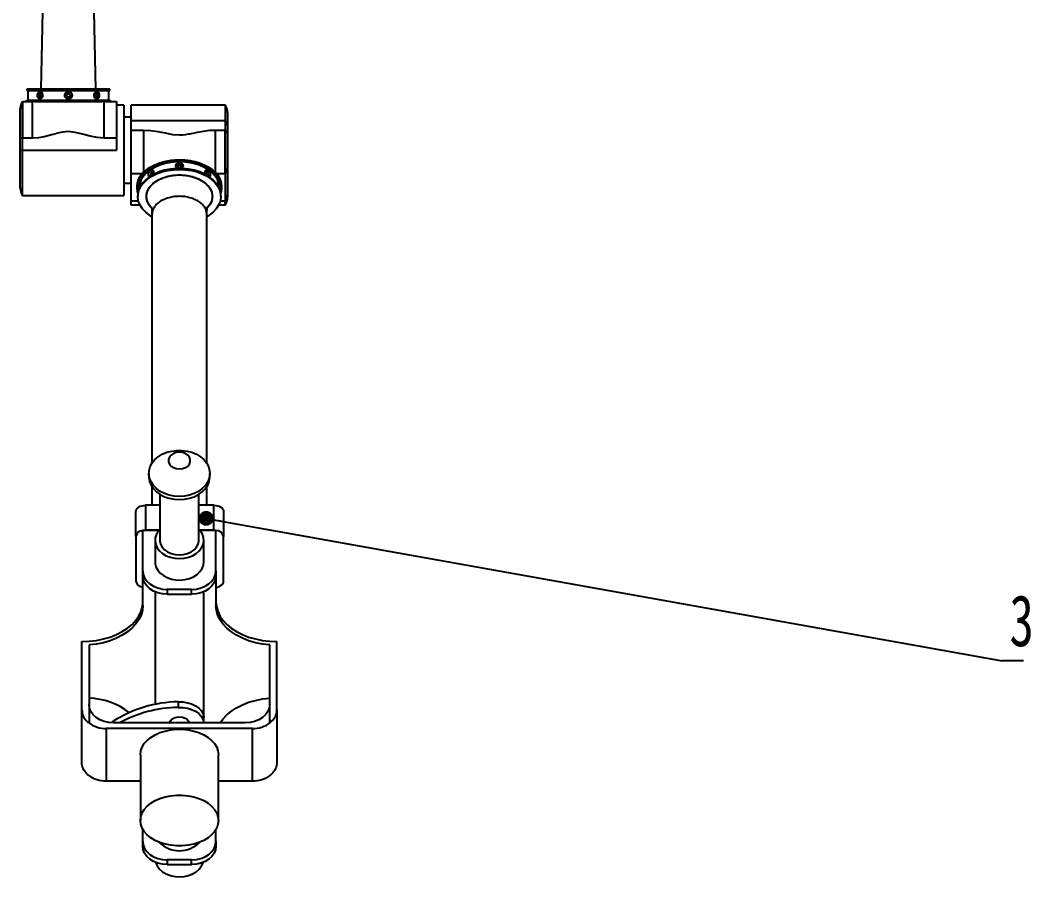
# Model space of a CAD drawing. Header units: millimetres. Extents: x 0 to 297, y 0 to 210.
# Drawn here: x 143.5 to 212.6, y 76.3 to 134.9 of the extents above; entities that cross this region are included whole.
import ezdxf

# ---------------------------------------------------------------- set-up
doc = ezdxf.new("R2010")
doc.units = ezdxf.units.MM
doc.layers.add('图框', color=7, linetype='Continuous')
doc.styles.add('SLDTEXTSTYLE5', font='TXT', dxfattribs={"width": 0.7})
doc.dimstyles.new('SLDDIMSTYLE0', dxfattribs={"dimtxt": 0.18, "dimasz": 1.016, "dimexe": 0, "dimexo": 0.0625, "dimgap": 0, "dimtad": 0, "dimtih": 1, "dimtoh": 1, "dimdec": 0, "dimrnd": 1e-09, "dimzin": 0, "dimdsep": 46, "dimtxsty": 'Standard', "dimblk1": 'DOT', "dimblk2": 'DOT', "dimsah": 1, "dimcen": 0.09, "dimadec": 0, "dimazin": 0, "dimtfac": 1.016, "dimtdec": 0, "dimtofl": 0, "dimtmove": 0, "dimatfit": 3, "dimldrblk": 'DOT', "dimfxl": 1, "dimfrac": 2, "dimtolj": 1, "dimtzin": 0, "dimarcsym": 0})

# ---------------------------------------------------------------- blocks, each defined once
blk = doc.blocks.new('SW_NOTE_0_2')
at = {"layer": '图框', "color": 0}
blk.add_line((1.459, 0), (0, 0), dxfattribs=at)
at = {"layer": '图框', "color": 0, "insert": (0.5, 4.499), "char_height": 3.5, "attachment_point": 1, "style": 'SLDTEXTSTYLE5'}
blk.add_mtext('3', dxfattribs=at)
blk = doc.blocks.new('_Dot')
at = {"color": 0, "linetype": 'ByBlock', "lineweight": -2}
blk.add_line((-0.5, 0), (-1, 0), dxfattribs=at)
at = {"color": 0, "linetype": 'ByBlock', "const_width": 0.5}
blk.add_lwpolyline([(-0.25, 0, 1), (0.25, 0, 1)], format="xyb", close=True, dxfattribs=at)

msp = doc.modelspace()

# ---------------------------------------------------------------- linework, layer by layer
at = {"color": 7, "linetype": 'Continuous', "lineweight": 25}
for p, q in [((145.339, 149.735), (144.947, 130.151)), ((148.697, 130.151), (148.305, 149.735)), ((143.989, 130.151), (143.989, 130.068)), ((146.822, 130.151), (143.989, 130.151)), ((143.989, 130.068), (149.655, 130.068)), ((144.072, 130.068), (144.072, 129.982)), ((149.655, 130.151), (146.822, 130.151)), ((149.572, 129.982), (149.572, 130.068)), ((149.655, 130.068), (149.655, 130.151)), ((143.697, 129.318), (144.273, 129.318)), ((143.989, 129.401), (144.345, 129.401)), ((144.072, 129.485), (144.072, 129.401)), ((144.345, 129.401), (144.434, 129.392)), ((144.345, 129.401), (149.299, 129.401)), ((149.21, 129.392), (149.299, 129.401)), ((149.299, 129.401), (149.655, 129.401)), ((149.372, 129.318), (150.114, 129.318)), ((149.572, 129.401), (149.572, 129.485)), ((150.614, 129.068), (150.114, 129.068)), ((150.614, 129.068), (150.614, 122.901)), ((157.53, 129.068), (151.114, 129.068)), ((151.114, 127.996), (151.114, 129.068)), ((157.53, 129.068), (157.53, 127.996)), ((157.53, 129.068), (157.53, 127.996)), ((157.697, 128.568), (157.697, 127.67)), ((151.114, 128.235), (150.614, 128.235)), ((157.53, 127.996), (151.114, 127.996)), ((151.114, 127.364), (151.114, 127.996)), ((157.53, 127.996), (157.53, 127.364)), ((157.53, 127.996), (157.53, 127.364)), ((151.114, 127.364), (151.952, 127.364)), ((156.859, 127.364), (157.53, 127.364)), ((157.697, 127.67), (157.697, 127.038)), ((143.53, 125.985), (143.53, 126.818)), ((143.697, 125.985), (143.697, 126.818)), ((144.368, 126.818), (143.697, 126.818)), ((143.697, 125.985), (143.697, 126.818)), ((150.114, 126.818), (149.276, 126.818)), ((150.114, 126.818), (150.114, 125.985)), ((143.53, 125.985), (143.697, 125.985)), ((143.53, 123.401), (143.53, 125.985)), ((143.697, 122.901), (143.697, 125.985)), ((143.697, 125.985), (150.114, 125.985)), ((143.697, 122.901), (143.697, 125.985)), ((151.856, 124.382), (151.114, 124.382)), ((151.114, 122.534), (151.114, 124.382)), ((152.017, 124.397), (151.929, 124.293)), ((152.49, 124.276), (152.493, 124.253)), ((156.882, 124.293), (156.794, 124.397)), ((157.53, 124.382), (156.955, 124.382)), ((157.53, 124.382), (157.53, 122.534)), ((157.53, 124.382), (157.53, 122.534)), ((157.697, 124.761), (157.697, 122.913)), ((150.614, 123.735), (151.114, 123.735)), ((152.402, 124.218), (152.404, 124.194)), ((143.697, 122.901), (150.614, 122.901)), ((151.572, 122.89), (151.572, 122.826)), ((151.655, 123.395), (151.655, 123.335)), ((157.155, 123.335), (157.155, 123.395)), ((157.239, 122.826), (157.239, 122.89)), ((151.114, 122.534), (151.623, 122.534)), ((151.114, 122.245), (151.741, 122.245)), ((157.065, 122.245), (157.53, 122.245)), ((157.2, 122.534), (157.53, 122.534)), ((152.53, 121.612), (152.53, 104.59)), ((156.28, 104.59), (156.28, 121.612)), ((152.322, 103.901), (152.322, 103.684)), ((156.489, 103.684), (156.489, 103.901)), ((152.53, 102.995), (152.53, 101.721)), ((156.28, 101.721), (156.28, 102.996)), ((153.072, 102.47), (153.072, 99.335)), ((155.739, 99.335), (155.739, 102.47)), ((152.095, 101.721), (152.095, 100.015)), ((153.072, 101.721), (152.095, 101.721)), ((156.761, 101.721), (155.739, 101.721)), ((156.761, 100.015), (156.761, 101.721)), ((151.428, 99.581), (151.428, 101.286)), ((157.428, 101.286), (157.428, 99.581)), ((151.428, 99.581), (151.428, 96.537)), ((151.905, 100.015), (153.001, 100.015)), ((151.905, 97.236), (151.905, 100.015)), ((153.001, 100.015), (152.095, 100.015)), ((156.761, 100.015), (155.81, 100.015)), ((155.81, 100.015), (156.905, 100.015)), ((156.905, 97.236), (156.905, 100.015)), ((157.428, 96.537), (157.428, 99.581)), ((152.739, 99.335), (152.739, 97.868)), ((156.072, 97.868), (156.072, 99.335)), ((151.905, 96.91), (151.905, 97.236)), ((151.905, 94.871), (151.905, 96.91)), ((156.905, 97.236), (156.905, 96.91)), ((156.905, 96.91), (156.905, 94.871)), ((155.239, 95.973), (153.572, 95.973)), ((153.572, 95.973), (153.572, 95.647)), ((155.239, 95.647), (155.239, 95.973)), ((152.739, 95.816), (152.739, 88.105)), ((153.572, 95.647), (155.239, 95.647)), ((156.072, 87.209), (156.072, 95.816)), ((147.739, 87.731), (147.739, 92.406)), ((148.239, 92.173), (148.239, 86.867)), ((160.572, 86.867), (160.572, 92.173)), ((161.072, 87.731), (161.072, 92.406)), ((147.739, 84.144), (147.739, 87.731)), ((154.314, 88.286), (154.314, 87.907)), ((161.072, 87.731), (161.072, 84.144)), ((156.072, 86.847), (156.072, 87.201)), ((148.215, 86.865), (148.215, 86.847)), ((148.239, 86.847), (148.215, 86.847)), ((148.239, 86.847), (148.239, 86.867)), ((149.405, 86.468), (149.405, 82.881)), ((159.405, 86.468), (149.405, 86.468)), ((149.839, 86.912), (149.839, 86.848)), ((149.862, 86.95), (149.862, 86.848)), ((158.905, 86.847), (149.905, 86.847)), ((159.405, 82.881), (159.405, 86.468)), ((160.572, 86.867), (160.572, 86.847)), ((160.596, 86.847), (160.572, 86.847)), ((160.596, 86.847), (160.596, 86.865)), ((151.739, 84.674), (151.739, 80.177)), ((157.072, 80.177), (157.072, 84.674)), ((148.215, 83.26), (148.215, 83.242)), ((148.239, 83.24), (148.239, 83.242)), ((149.405, 82.881), (151.739, 82.881)), ((157.072, 82.881), (159.405, 82.881)), ((160.572, 83.242), (160.572, 83.24)), ((160.596, 83.242), (160.596, 83.26)), ((151.905, 78.755), (151.905, 79.572)), ((156.905, 78.755), (156.905, 79.572)), ((151.905, 78.429), (151.905, 78.755)), ((156.905, 78.755), (156.905, 78.429)), ((155.239, 77.492), (153.572, 77.492)), ((153.572, 77.492), (153.572, 77.166)), ((155.239, 77.166), (155.239, 77.492)), ((153.572, 77.166), (155.239, 77.166))]:
    msp.add_line(p, q, dxfattribs=at)
at = {"color": 7, "linetype": 'Continuous', "lineweight": 25, "flags": 128}
for points in [[(145.044, 129.839), (145.029, 129.85), (144.995, 129.86), (144.962, 129.85), (144.933, 129.823), (144.914, 129.783), (144.907, 129.735), (144.914, 129.687), (144.933, 129.646), (144.962, 129.619), (144.995, 129.61), (145.029, 129.619), (145.043, 129.629)], [(148.737, 129.735), (148.73, 129.783), (148.711, 129.823), (148.683, 129.85), (148.649, 129.86), (148.615, 129.85), (148.598, 129.837)], [(148.601, 129.63), (148.615, 129.619), (148.649, 129.61), (148.683, 129.619), (148.711, 129.646), (148.73, 129.687), (148.737, 129.735)], [(149.276, 126.818), (148.777, 126.853), (148.301, 126.945), (147.793, 127.081), (147.294, 127.207), (146.808, 127.258), (146.62, 127.248), (146.414, 127.219), (146.192, 127.172), (146.106, 127.151), (146.006, 127.124), (145.892, 127.093), (145.677, 127.032), (145.618, 127.016), (145.601, 127.011), (145.595, 127.009), (145.593, 127.009), (145.593, 127.009), (145.592, 127.009), (145.592, 127.009), (145.592, 127.009), (145.592, 127.009), (145.592, 127.009), (145.592, 127.009), (145.592, 127.009), (145.592, 127.009), (145.171, 126.906), (144.775, 126.842), (144.368, 126.818)], [(151.952, 127.364), (152.45, 127.337), (152.926, 127.268), (153.434, 127.165), (153.934, 127.069), (154.419, 127.031), (154.608, 127.039), (154.813, 127.06), (155.035, 127.096), (155.122, 127.112), (155.222, 127.132), (155.336, 127.156), (155.551, 127.202), (155.609, 127.214), (155.626, 127.218), (155.632, 127.219), (155.634, 127.22), (155.635, 127.22), (155.635, 127.22), (155.635, 127.22), (155.635, 127.22), (155.635, 127.22), (155.635, 127.22), (155.635, 127.22), (155.635, 127.22), (155.635, 127.22), (156.057, 127.297), (156.452, 127.346), (156.859, 127.364)], [(157.155, 123.395), (157.154, 123.46), (157.11, 123.721), (157.008, 123.974), (156.851, 124.215), (156.642, 124.439), (156.385, 124.64), (156.086, 124.815), (155.751, 124.959), (155.388, 125.07), (155.003, 125.146), (154.606, 125.184), (154.205, 125.184), (153.807, 125.146), (153.423, 125.07), (153.059, 124.959), (152.725, 124.815), (152.426, 124.64), (152.169, 124.439), (151.96, 124.215), (151.803, 123.974), (151.701, 123.721), (151.657, 123.46), (151.655, 123.395)], [(156.882, 124.293), (156.645, 124.527), (156.357, 124.735), (156.023, 124.912), (155.653, 125.054), (155.253, 125.158), (154.834, 125.222), (154.405, 125.243), (153.977, 125.222), (153.558, 125.158), (153.158, 125.054), (152.787, 124.912), (152.454, 124.735), (152.166, 124.527), (151.929, 124.293)], [(157.239, 122.89), (157.237, 122.957), (157.192, 123.225), (157.087, 123.486), (156.925, 123.735), (156.71, 123.965), (156.445, 124.172), (156.137, 124.352), (155.792, 124.501), (155.418, 124.616), (155.021, 124.694), (154.612, 124.733), (154.199, 124.733), (153.789, 124.694), (153.393, 124.616), (153.019, 124.501), (152.674, 124.352), (152.366, 124.172), (152.101, 123.965), (151.886, 123.735), (151.724, 123.486), (151.619, 123.225), (151.574, 122.957), (151.572, 122.89)], [(152.53, 121.441), (152.366, 121.544), (152.101, 121.751), (151.886, 121.981), (151.724, 122.23), (151.619, 122.491), (151.574, 122.759), (151.589, 123.029), (151.664, 123.294), (151.798, 123.549), (151.987, 123.789), (152.228, 124.009), (152.515, 124.203), (152.842, 124.368), (153.203, 124.5), (153.589, 124.596), (153.993, 124.655), (154.405, 124.675)], [(152.512, 122.034), (152.345, 122.237), (152.224, 122.466), (152.163, 122.705), (152.163, 122.948), (152.224, 123.187), (152.345, 123.416), (152.522, 123.629), (152.75, 123.82), (153.023, 123.985), (153.334, 124.117), (153.675, 124.215), (154.035, 124.274), (154.405, 124.294)], [(152.647, 124.438), (152.641, 124.442), (152.613, 124.443), (152.579, 124.429), (152.545, 124.399), (152.516, 124.36), (152.497, 124.317), (152.49, 124.276)], [(154.491, 124.758), (154.494, 124.76), (154.521, 124.791), (154.53, 124.827), (154.521, 124.864), (154.494, 124.894), (154.453, 124.915), (154.405, 124.922), (154.358, 124.915), (154.317, 124.894), (154.29, 124.864), (154.28, 124.827), (154.28, 124.827)], [(154.405, 124.675), (154.818, 124.655), (155.222, 124.596), (155.608, 124.5), (155.969, 124.368), (156.296, 124.203), (156.583, 124.009), (156.824, 123.789), (157.013, 123.549), (157.147, 123.294), (157.222, 123.029), (157.237, 122.759), (157.192, 122.491), (157.087, 122.23), (156.925, 121.981), (156.71, 121.751), (156.445, 121.544), (156.28, 121.441)], [(154.405, 124.294), (154.776, 124.274), (155.136, 124.215), (155.476, 124.117), (155.787, 123.985), (156.061, 123.82), (156.289, 123.629), (156.466, 123.416), (156.587, 123.187), (156.648, 122.948), (156.648, 122.705), (156.587, 122.466), (156.466, 122.237), (156.35, 122.089)], [(156.317, 124.253), (156.32, 124.276), (156.314, 124.317), (156.295, 124.36), (156.266, 124.399), (156.232, 124.429), (156.198, 124.443), (156.179, 124.444)], [(154.405, 102.322), (154.053, 102.345), (153.711, 102.412), (153.389, 102.523), (153.097, 102.673), (152.841, 102.858), (152.631, 103.073), (152.472, 103.312), (152.369, 103.569), (152.324, 103.834), (152.339, 104.102), (152.413, 104.364), (152.545, 104.612), (152.73, 104.84), (152.964, 105.041), (153.239, 105.21), (153.547, 105.34), (153.88, 105.429), (154.229, 105.475), (154.582, 105.475), (154.93, 105.429), (155.263, 105.34), (155.572, 105.21), (155.847, 105.041), (156.08, 104.84), (156.266, 104.612), (156.397, 104.364), (156.472, 104.102), (156.487, 103.834), (156.442, 103.569), (156.338, 103.312), (156.179, 103.073), (155.969, 102.858), (155.714, 102.673), (155.421, 102.523), (155.099, 102.412), (154.757, 102.345), (154.405, 102.322)], [(154.405, 104.202), (154.617, 104.226), (154.811, 104.293), (154.972, 104.399), (155.088, 104.535), (155.148, 104.69), (155.148, 104.852), (155.088, 105.007), (154.972, 105.143), (154.811, 105.249), (154.617, 105.316), (154.405, 105.339), (154.194, 105.316), (154, 105.249), (153.839, 105.143), (153.723, 105.007), (153.663, 104.852), (153.663, 104.69), (153.723, 104.535), (153.839, 104.399), (154, 104.293), (154.194, 104.226), (154.405, 104.202)], [(152.322, 103.684), (152.324, 103.617), (152.369, 103.351), (152.472, 103.095), (152.631, 102.856), (152.841, 102.641), (153.097, 102.455), (153.389, 102.305), (153.711, 102.195), (154.053, 102.127), (154.405, 102.105)], [(154.405, 102.105), (154.757, 102.127), (155.099, 102.195), (155.421, 102.305), (155.714, 102.455), (155.969, 102.641), (156.179, 102.856), (156.338, 103.095), (156.442, 103.351), (156.487, 103.617), (156.489, 103.684)], [(151.428, 101.286), (151.441, 101.371), (151.479, 101.452), (151.54, 101.528), (151.623, 101.594), (151.724, 101.648), (151.84, 101.688), (151.965, 101.713), (152.095, 101.721)], [(156.761, 101.721), (156.892, 101.713), (157.017, 101.688), (157.132, 101.648), (157.233, 101.594), (157.316, 101.528), (157.377, 101.452), (157.415, 101.371), (157.428, 101.286)], [(153.072, 100.093), (152.962, 99.967), (152.83, 99.749), (152.756, 99.515), (152.741, 99.275), (152.786, 99.038), (152.889, 98.811), (153.048, 98.603), (153.255, 98.421), (153.504, 98.273), (153.786, 98.163), (154.09, 98.095), (154.405, 98.072)], [(154.405, 98.072), (154.721, 98.095), (155.025, 98.163), (155.306, 98.273), (155.555, 98.421), (155.763, 98.603), (155.921, 98.811), (156.025, 99.038), (156.07, 99.275), (156.055, 99.515), (155.98, 99.749), (155.849, 99.967), (155.739, 100.093)], [(153.072, 99.335), (153.074, 99.281), (153.121, 99.065), (153.227, 98.862), (153.389, 98.681), (153.598, 98.531), (153.845, 98.418), (154.119, 98.348), (154.405, 98.325)], [(154.405, 98.325), (154.692, 98.348), (154.965, 98.418), (155.212, 98.531), (155.422, 98.681), (155.583, 98.862), (155.69, 99.065), (155.737, 99.281), (155.739, 99.335)], [(152.739, 97.868), (152.746, 97.748), (152.806, 97.512), (152.924, 97.289), (153.095, 97.087), (153.314, 96.913), (153.572, 96.774), (153.86, 96.674), (154.168, 96.617), (154.485, 96.606), (154.798, 96.64), (155.098, 96.719), (155.372, 96.839), (155.612, 96.996), (155.807, 97.185), (155.953, 97.398), (156.042, 97.629), (156.072, 97.868)], [(151.905, 97.236), (151.937, 96.99), (152.032, 96.753), (152.186, 96.534), (152.394, 96.343), (152.646, 96.186), (152.934, 96.069), (153.247, 95.997), (153.572, 95.973)], [(153.572, 95.647), (153.247, 95.671), (152.934, 95.743), (152.646, 95.86), (152.394, 96.017), (152.186, 96.208), (152.032, 96.427), (151.937, 96.664), (151.905, 96.91)], [(155.239, 95.973), (155.564, 95.997), (155.877, 96.069), (156.165, 96.186), (156.417, 96.343), (156.624, 96.534), (156.779, 96.753), (156.873, 96.99), (156.905, 97.236)], [(156.905, 96.91), (156.873, 96.664), (156.779, 96.427), (156.624, 96.208), (156.417, 96.017), (156.165, 95.86), (155.877, 95.743), (155.564, 95.671), (155.239, 95.647)], [(156.905, 96.112), (157.017, 96.135), (157.132, 96.175), (157.233, 96.229), (157.316, 96.295), (157.377, 96.37), (157.415, 96.452), (157.428, 96.537)], [(147.739, 92.406), (148.241, 92.425), (148.736, 92.485), (149.216, 92.582), (149.675, 92.717), (150.106, 92.887), (150.502, 93.089), (150.858, 93.321), (151.168, 93.58), (151.428, 93.86), (151.635, 94.16), (151.784, 94.473), (151.875, 94.796), (151.905, 95.123)], [(151.905, 94.871), (151.875, 94.543), (151.784, 94.22), (151.634, 93.907), (151.428, 93.607), (151.167, 93.326), (150.857, 93.068), (150.501, 92.836), (150.104, 92.634), (149.674, 92.464), (149.214, 92.329), (148.734, 92.232), (148.239, 92.173)], [(156.905, 95.123), (156.936, 94.796), (157.026, 94.473), (157.176, 94.16), (157.383, 93.86), (157.643, 93.58), (157.953, 93.321), (158.309, 93.089), (158.705, 92.887), (159.136, 92.717), (159.595, 92.582), (160.075, 92.485), (160.57, 92.425), (161.072, 92.406)], [(160.572, 92.173), (160.077, 92.232), (159.596, 92.329), (159.137, 92.464), (158.706, 92.634), (158.31, 92.836), (157.954, 93.068), (157.643, 93.326), (157.383, 93.607), (157.176, 93.907), (157.027, 94.22), (156.936, 94.543), (156.905, 94.871)], [(157.197, 86.847), (157.383, 87.111), (157.643, 87.392), (157.954, 87.651), (158.31, 87.883), (158.706, 88.085), (159.137, 88.255), (159.596, 88.389), (160.077, 88.487), (160.572, 88.546)], [(149.905, 86.847), (149.58, 86.871), (149.268, 86.943), (148.979, 87.06), (148.727, 87.217), (148.52, 87.409), (148.366, 87.627), (148.271, 87.864), (148.239, 88.11)], [(154.314, 88.286), (154.636, 88.278), (154.95, 88.229), (155.243, 88.141), (155.504, 88.018), (155.725, 87.865), (155.896, 87.687), (156.012, 87.49), (156.067, 87.283), (156.072, 87.201)], [(154.314, 87.907), (154.636, 87.899), (154.95, 87.85), (155.243, 87.762), (155.504, 87.639), (155.725, 87.486), (155.896, 87.308), (156.012, 87.111), (156.067, 86.904), (156.072, 86.847)], [(160.572, 88.11), (160.54, 87.864), (160.445, 87.627), (160.291, 87.409), (160.084, 87.217), (159.831, 87.06), (159.543, 86.943), (159.231, 86.871), (158.905, 86.847)], [(153.74, 86.847), (153.742, 86.863), (153.79, 86.989), (153.893, 87.1), (154.041, 87.186), (154.222, 87.24), (154.419, 87.257), (154.615, 87.235), (154.792, 87.176), (154.935, 87.086), (155.031, 86.973), (155.071, 86.846)], [(151.739, 84.674), (151.768, 84.934), (151.857, 85.187), (152.003, 85.429), (152.202, 85.654), (152.451, 85.857), (152.743, 86.034), (153.072, 86.181), (153.431, 86.293), (153.812, 86.37), (154.206, 86.409), (154.605, 86.409), (154.999, 86.37), (155.38, 86.293), (155.739, 86.181), (156.068, 86.034), (156.36, 85.857), (156.609, 85.654), (156.808, 85.429), (156.954, 85.187), (157.042, 84.934), (157.072, 84.674), (157.072, 84.674)], [(157.072, 80.177), (157.042, 79.918), (156.954, 79.664), (156.808, 79.422), (156.609, 79.197), (156.36, 78.994), (156.068, 78.817), (155.739, 78.671), (155.38, 78.558), (154.999, 78.481), (154.605, 78.442), (154.206, 78.442), (153.812, 78.481), (153.431, 78.558), (153.072, 78.671), (152.743, 78.817), (152.451, 78.994), (152.202, 79.197), (152.003, 79.422), (151.857, 79.664), (151.768, 79.918), (151.739, 80.177), (151.768, 80.436), (151.857, 80.69), (152.003, 80.932), (152.202, 81.157), (152.451, 81.36), (152.743, 81.537), (153.072, 81.683), (153.431, 81.796), (153.812, 81.873), (154.206, 81.911), (154.605, 81.911), (154.999, 81.873), (155.38, 81.796), (155.739, 81.683), (156.068, 81.537), (156.36, 81.36), (156.609, 81.157), (156.808, 80.932), (156.954, 80.69), (157.042, 80.436), (157.072, 80.177)], [(151.905, 78.755), (151.937, 78.509), (152.032, 78.272), (152.186, 78.053), (152.394, 77.862), (152.646, 77.705), (152.934, 77.588), (153.247, 77.516), (153.572, 77.492)], [(155.239, 77.492), (155.564, 77.516), (155.877, 77.588), (156.165, 77.705), (156.417, 77.862), (156.624, 78.053), (156.779, 78.272), (156.873, 78.509), (156.905, 78.755)], [(153.572, 77.166), (153.247, 77.19), (152.934, 77.262), (152.646, 77.379), (152.394, 77.536), (152.186, 77.727), (152.032, 77.946), (151.937, 78.183), (151.905, 78.429)], [(156.905, 78.429), (156.873, 78.183), (156.779, 77.946), (156.624, 77.727), (156.417, 77.536), (156.165, 77.379), (155.877, 77.262), (155.564, 77.19), (155.239, 77.166)], [(152.779, 77.318), (152.786, 77.295), (152.889, 77.068), (153.048, 76.86), (153.255, 76.679), (153.504, 76.53), (153.786, 76.42), (154.09, 76.353), (154.405, 76.33)], [(154.405, 76.33), (154.721, 76.353), (155.025, 76.42), (155.306, 76.53), (155.555, 76.679), (155.763, 76.86), (155.921, 77.068), (156.025, 77.295), (156.032, 77.318)]]:
    msp.add_lwpolyline(points, dxfattribs=at)
at = {"color": 7, "linetype": 'Continuous', "lineweight": 25}
msp.add_circle((146.822, 129.735), 0.125, dxfattribs=at)
for centre, radius, start, end in [((145.096, 129.735), 0.284, 123.99746, 236.25882), ((148.577, 129.758), 0.25, 354.63277, 57.80539), ((143.905, 129.401), 0.0833, 270, 0), ((148.58, 129.711), 0.247, 300.23351, 5.61651), ((149.739, 129.401), 0.0833, 180, 270), ((156.864, 128.568), 0.833, 360, 36.8699), ((157.259, 127.652), 0.438, 2.3619, 51.77563), ((154.405, 124.752), 0.272, 27.49735, 151.62986), ((152.847, 123.461), 1.353, 137.07998, 200.16255), ((152.901, 123.391), 1.326, 137.16893, 190.81106), ((152.778, 124.201), 0.376, 111.10788, 177.35573), ((154.369, 124.832), 0.0891, 183.28313, 234.13981), ((156.05, 124.215), 0.358, 356.71372, 70.86102), ((155.91, 123.391), 1.326, 349.18894, 42.83107), ((155.964, 123.461), 1.353, 339.83745, 42.92002), ((144.364, 123.401), 0.833, 180, 216.8699), ((156.864, 122.744), 0.833, 323.26646, 359.99988), ((151.923, 99.496), 0.502, 92.03301, 170.24798), ((156.893, 99.456), 0.549, 13.09341, 88.73808), ((151.951, 96.654), 0.536, 192.59612, 265.12288), ((148.022, 83.657), 4.894, 52.89267, 87.46478), ((154.45, 79.75), 8.538, 90.91268, 122.50433), ((154.486, 79.151), 8.758, 91.12603, 118.5097), ((147.743, 93.16), 6.313, 274.29338, 274.50795), ((149.374, 88.427), 1.959, 233.74672, 270.92834), ((149.884, 86.911), 0.0448, 118.92017, 177.8882), ((159.437, 88.427), 1.959, 269.07166, 306.25328), ((161.068, 93.16), 6.313, 265.49205, 265.70662), ((149.374, 84.839), 1.959, 233.74672, 270.92834), ((147.743, 76.947), 6.313, 85.49205, 85.70662), ((159.437, 84.839), 1.959, 269.07166, 306.25328), ((161.068, 76.947), 6.313, 94.29338, 94.50795), ((154.405, 80.061), 1.952, 224.45252, 315.54529)]:
    msp.add_arc(centre, radius, start, end, dxfattribs=at)
for points, knots in [([(144.083, 129.735), (144.083, 129.763), (144.083, 129.819), (144.079, 129.894), (144.075, 129.95), (144.072, 129.982), (144.072, 129.982), (144.072, 129.982)], [0, 0, 0, 0, 0.214234, 0.428446, 0.643215, 0.858351, 1, 1, 1, 1]), ([(145.062, 129.735), (145.06, 129.763), (145.056, 129.819), (145.023, 129.894), (144.976, 129.951), (144.917, 129.983), (144.857, 129.988), (144.8, 129.964), (144.754, 129.915), (144.722, 129.845), (144.707, 129.763), (144.71, 129.677), (144.731, 129.599), (144.769, 129.535), (144.819, 129.494), (144.878, 129.48), (144.938, 129.495), (144.993, 129.536), (145.036, 129.6), (145.059, 129.67), (145.061, 129.716), (145.062, 129.735)], [0, 0, 0, 0, 0.053537, 0.10707, 0.160741, 0.214504, 0.268116, 0.321571, 0.375106, 0.428834, 0.482568, 0.53611, 0.589561, 0.643165, 0.696926, 0.750605, 0.804091, 0.857574, 0.911247, 0.965009, 1, 1, 1, 1]), ([(147.072, 129.735), (147.069, 129.763), (147.064, 129.819), (147.021, 129.894), (146.958, 129.951), (146.878, 129.983), (146.793, 129.988), (146.711, 129.964), (146.642, 129.915), (146.592, 129.845), (146.569, 129.763), (146.574, 129.677), (146.607, 129.599), (146.664, 129.535), (146.739, 129.494), (146.823, 129.48), (146.907, 129.495), (146.982, 129.536), (147.038, 129.6), (147.068, 129.67), (147.071, 129.716), (147.072, 129.735)], [0, 0, 0, 0, 0.053537, 0.10707, 0.160741, 0.214504, 0.268116, 0.321571, 0.375106, 0.428834, 0.482568, 0.53611, 0.589561, 0.643165, 0.696926, 0.750605, 0.804091, 0.857574, 0.911247, 0.965009, 1, 1, 1, 1]), ([(148.935, 129.735), (148.934, 129.763), (148.93, 129.819), (148.902, 129.894), (148.86, 129.951), (148.806, 129.983), (148.746, 129.988), (148.687, 129.964), (148.635, 129.915), (148.597, 129.845), (148.579, 129.763), (148.583, 129.677), (148.608, 129.599), (148.652, 129.535), (148.707, 129.494), (148.768, 129.48), (148.826, 129.495), (148.876, 129.536), (148.913, 129.6), (148.933, 129.67), (148.935, 129.716), (148.935, 129.735)], [0, 0, 0, 0, 0.053537, 0.10707, 0.160741, 0.214504, 0.268116, 0.321571, 0.375106, 0.428834, 0.482568, 0.53611, 0.589561, 0.643165, 0.696926, 0.750605, 0.804091, 0.857574, 0.911247, 0.965009, 1, 1, 1, 1]), ([(149.572, 129.982), (149.572, 129.982), (149.572, 129.986), (149.57, 129.963), (149.566, 129.915), (149.562, 129.845), (149.56, 129.763), (149.561, 129.677), (149.564, 129.599), (149.568, 129.536), (149.571, 129.493), (149.572, 129.488), (149.572, 129.485)], [0, 0, 0, 0, 0.036426, 0.143334, 0.250401, 0.357854, 0.46532, 0.572401, 0.679301, 0.786506, 0.894025, 1, 1, 1, 1]), ([(143.697, 129.318), (143.697, 129.305), (143.697, 129.284), (143.697, 129.163), (143.697, 129.01), (143.697, 128.813), (143.697, 128.592), (143.697, 128.354), (143.697, 128.035), (143.697, 127.508), (143.697, 127.092), (143.697, 126.818)], [0, 0, 0, 0, 0.121448, 0.184506, 0.251272, 0.371118, 0.434707, 0.501532, 0.623388, 0.751344, 1, 1, 1, 1]), ([(143.697, 126.818), (143.697, 126.956), (143.697, 127.23), (143.697, 127.595), (143.697, 127.906), (143.697, 128.164), (143.697, 128.456), (143.697, 128.708), (143.697, 128.912), (143.697, 129.092), (143.697, 129.275), (143.697, 129.304), (143.697, 129.318)], [0, 0, 0, 0, 0.125477, 0.249048, 0.335192, 0.418292, 0.499051, 0.629385, 0.690397, 0.749502, 0.878719, 1, 1, 1, 1]), ([(144.072, 129.485), (144.072, 129.485), (144.072, 129.48), (144.073, 129.497), (144.076, 129.536), (144.08, 129.6), (144.083, 129.67), (144.083, 129.716), (144.083, 129.735)], [0, 0, 0, 0, 0.002759, 0.216631, 0.430489, 0.645107, 0.860084, 1, 1, 1, 1]), ([(144.368, 129.308), (144.336, 129.313), (144.303, 129.318), (144.273, 129.318), (144.273, 129.318)], [0, 0, 0, 0, 0.999972, 1, 1, 1, 1]), ([(144.371, 129.31), (144.371, 129.309), (144.37, 129.309), (144.369, 129.309), (144.368, 129.308), (144.368, 129.308), (144.368, 129.308)], [0, 0, 0, 0, 0.185206, 0.422576, 0.855621, 1, 1, 1, 1]), ([(144.368, 126.818), (144.368, 126.97), (144.368, 127.28), (144.368, 127.741), (144.368, 128.185), (144.368, 128.584), (144.368, 128.911), (144.368, 129.148), (144.368, 129.27), (144.368, 129.299), (144.368, 129.308)], [0, 0, 0, 0, 0.14462, 0.294965, 0.445291, 0.589543, 0.72284, 0.842806, 0.950009, 1, 1, 1, 1]), ([(144.434, 129.392), (144.434, 129.391), (144.433, 129.38), (144.429, 129.36), (144.414, 129.335), (144.395, 129.317), (144.379, 129.312), (144.371, 129.31)], [0, 0, 0, 0, 0.017651, 0.282739, 0.521876, 0.760936, 1, 1, 1, 1]), ([(149.273, 129.31), (149.143, 129.305), (148.915, 129.297), (148.498, 129.297), (148.08, 129.296), (147.623, 129.297), (147.191, 129.298), (146.803, 129.299), (146.42, 129.298), (145.998, 129.297), (145.547, 129.296), (145.128, 129.297), (144.721, 129.297), (144.496, 129.305), (144.371, 129.31)], [0, 0, 0, 0, 0.108729, 0.191658, 0.276818, 0.359313, 0.444104, 0.504855, 0.560924, 0.643421, 0.728203, 0.810722, 0.895479, 1, 1, 1, 1]), ([(144.434, 129.392), (144.549, 129.385), (144.755, 129.374), (145.148, 129.367), (145.554, 129.362), (146.001, 129.358), (146.419, 129.355), (146.803, 129.354), (147.183, 129.355), (147.61, 129.358), (148.057, 129.361), (148.471, 129.367), (148.875, 129.373), (149.09, 129.385), (149.21, 129.392)], [0, 0, 0, 0, 0.103088, 0.185588, 0.270457, 0.353352, 0.43865, 0.495112, 0.55629, 0.639196, 0.724507, 0.807412, 0.892721, 1, 1, 1, 1]), ([(149.273, 129.31), (149.265, 129.312), (149.249, 129.317), (149.23, 129.335), (149.215, 129.36), (149.211, 129.38), (149.21, 129.391), (149.21, 129.392)], [0, 0, 0, 0, 0.239063, 0.478123, 0.717259, 0.982349, 1, 1, 1, 1]), ([(149.276, 129.308), (149.276, 129.308), (149.276, 129.309), (149.275, 129.309), (149.274, 129.309), (149.273, 129.31), (149.273, 129.31)], [0, 0, 0, 0, 0.356764, 0.716576, 0.90768, 1, 1, 1, 1]), ([(149.372, 129.318), (149.372, 129.318), (149.341, 129.318), (149.309, 129.313), (149.276, 129.308)], [0, 0, 0, 0, 0.000028, 1, 1, 1, 1]), ([(149.276, 126.818), (149.276, 126.97), (149.276, 127.28), (149.276, 127.741), (149.276, 128.185), (149.276, 128.584), (149.276, 128.911), (149.276, 129.148), (149.276, 129.27), (149.276, 129.299), (149.276, 129.308)], [0, 0, 0, 0, 0.14462, 0.294965, 0.445291, 0.589543, 0.72284, 0.842806, 0.950009, 1, 1, 1, 1]), ([(150.114, 129.318), (150.114, 129.305), (150.114, 129.285), (150.114, 129.163), (150.114, 129.01), (150.114, 128.814), (150.114, 128.593), (150.114, 128.355), (150.114, 128.036), (150.114, 127.509), (150.114, 127.093), (150.114, 126.818)], [0, 0, 0, 0, 0.121289, 0.184259, 0.250923, 0.370795, 0.434401, 0.501246, 0.623035, 0.750925, 1, 1, 1, 1]), ([(143.53, 126.818), (143.53, 126.923), (143.53, 127.133), (143.53, 127.446), (143.53, 127.751), (143.53, 128.016), (143.53, 128.235), (143.53, 128.408), (143.53, 128.551), (143.53, 128.663), (143.53, 128.747), (143.53, 128.806), (143.53, 128.814), (143.53, 128.818)], [0, 0, 0, 0, 0.125468, 0.249222, 0.377063, 0.499151, 0.587748, 0.670436, 0.748415, 0.813576, 0.874081, 0.938728, 1, 1, 1, 1]), ([(151.114, 124.382), (151.114, 124.48), (151.114, 124.628), (151.114, 124.884), (151.114, 125.149), (151.114, 125.426), (151.114, 125.701), (151.114, 125.975), (151.114, 126.309), (151.114, 126.814), (151.114, 127.145), (151.114, 127.364)], [0, 0, 0, 0, 0.121289, 0.184259, 0.250923, 0.370795, 0.434401, 0.501246, 0.623035, 0.750925, 1, 1, 1, 1]), ([(151.952, 127.364), (151.952, 127.246), (151.952, 127.003), (151.952, 126.595), (151.952, 126.16), (151.952, 125.719), (151.952, 125.299), (151.952, 124.924), (151.952, 124.656), (151.952, 124.528), (151.952, 124.487)], [0, 0, 0, 0, 0.14462, 0.294965, 0.445291, 0.589543, 0.72284, 0.842806, 0.950009, 1, 1, 1, 1]), ([(156.859, 127.364), (156.859, 127.246), (156.859, 127.003), (156.859, 126.595), (156.859, 126.16), (156.859, 125.719), (156.859, 125.299), (156.859, 124.924), (156.859, 124.656), (156.859, 124.528), (156.859, 124.487)], [0, 0, 0, 0, 0.14462, 0.294965, 0.445291, 0.589543, 0.72284, 0.842806, 0.950009, 1, 1, 1, 1]), ([(157.53, 124.382), (157.53, 124.48), (157.53, 124.629), (157.53, 124.885), (157.53, 125.15), (157.53, 125.427), (157.53, 125.702), (157.53, 125.976), (157.53, 126.311), (157.53, 126.814), (157.53, 127.146), (157.53, 127.364)], [0, 0, 0, 0, 0.121448, 0.184506, 0.251272, 0.371118, 0.434707, 0.501532, 0.623388, 0.751344, 1, 1, 1, 1]), ([(157.53, 127.364), (157.53, 127.257), (157.53, 127.043), (157.53, 126.725), (157.53, 126.434), (157.53, 126.176), (157.53, 125.863), (157.53, 125.564), (157.53, 125.288), (157.53, 125.017), (157.53, 124.683), (157.53, 124.48), (157.53, 124.382)], [0, 0, 0, 0, 0.125477, 0.249048, 0.335192, 0.418292, 0.499051, 0.629385, 0.690397, 0.749502, 0.878719, 1, 1, 1, 1]), ([(157.697, 127.038), (157.697, 126.956), (157.697, 126.794), (157.697, 126.525), (157.697, 126.243), (157.697, 125.975), (157.697, 125.734), (157.697, 125.526), (157.697, 125.336), (157.697, 125.166), (157.697, 125.014), (157.697, 124.873), (157.697, 124.798), (157.697, 124.761)], [0, 0, 0, 0, 0.125468, 0.249222, 0.377063, 0.499151, 0.587748, 0.670436, 0.748415, 0.813576, 0.874081, 0.938728, 1, 1, 1, 1]), ([(151.955, 124.48), (152.084, 124.591), (152.313, 124.786), (152.73, 125.006), (153.148, 125.164), (153.605, 125.273), (154.037, 125.327), (154.425, 125.338), (154.807, 125.323), (155.23, 125.269), (155.681, 125.158), (156.099, 124.997), (156.507, 124.78), (156.732, 124.587), (156.856, 124.48)], [0, 0, 0, 0, 0.108729, 0.191658, 0.276818, 0.359313, 0.444104, 0.504855, 0.560924, 0.643421, 0.728203, 0.810722, 0.895479, 1, 1, 1, 1]), ([(156.794, 124.397), (156.679, 124.505), (156.472, 124.7), (156.079, 124.922), (155.673, 125.088), (155.226, 125.206), (154.808, 125.266), (154.424, 125.283), (154.045, 125.27), (153.617, 125.212), (153.171, 125.099), (152.757, 124.934), (152.352, 124.711), (152.137, 124.509), (152.017, 124.397)], [0, 0, 0, 0, 0.103088, 0.185588, 0.2704571, 0.3533517, 0.4386495, 0.4951125, 0.5562896, 0.6391961, 0.7245069, 0.8074122, 0.8927215, 1, 1, 1, 1]), ([(154.155, 124.929), (154.158, 124.908), (154.164, 124.865), (154.207, 124.811), (154.27, 124.771), (154.349, 124.748), (154.434, 124.744), (154.516, 124.761), (154.586, 124.796), (154.635, 124.846), (154.659, 124.907), (154.654, 124.972), (154.621, 125.034), (154.564, 125.085), (154.489, 125.118), (154.404, 125.129), (154.32, 125.117), (154.246, 125.084), (154.189, 125.033), (154.16, 124.978), (154.157, 124.943), (154.155, 124.929)], [0, 0, 0, 0, 0.0535374, 0.1070695, 0.1607408, 0.2145037, 0.2681156, 0.3215707, 0.3751057, 0.4288335, 0.4825678, 0.5361098, 0.5895615, 0.6431651, 0.6969262, 0.750605, 0.8040912, 0.8575737, 0.9112466, 0.9650092, 1, 1, 1, 1]), ([(151.856, 124.382), (151.856, 124.382), (151.886, 124.415), (151.919, 124.451), (151.952, 124.487)], [0, 0, 0, 0, 0.000028, 1, 1, 1, 1]), ([(151.952, 124.487), (151.952, 124.486), (151.952, 124.484), (151.953, 124.482), (151.954, 124.481), (151.955, 124.48), (151.955, 124.48)], [0, 0, 0, 0, 0.3567638, 0.7165756, 0.9076803, 1, 1, 1, 1]), ([(151.955, 124.48), (151.963, 124.475), (151.978, 124.465), (151.998, 124.445), (152.012, 124.421), (152.017, 124.405), (152.017, 124.397), (152.017, 124.397)], [0, 0, 0, 0, 0.239063, 0.478123, 0.717259, 0.982349, 1, 1, 1, 1]), ([(152.155, 122.826), (152.164, 122.923), (152.18, 123.115), (152.314, 123.392), (152.522, 123.647), (152.804, 123.871), (153.147, 124.055), (153.539, 124.191), (153.964, 124.275), (154.405, 124.304), (154.847, 124.275), (155.272, 124.191), (155.663, 124.055), (156.007, 123.871), (156.288, 123.647), (156.498, 123.392), (156.626, 123.115), (156.67, 122.826), (156.625, 122.539), (156.508, 122.273), (156.37, 122.119), (156.307, 122.048)], [0, 0, 0, 0, 0.053041, 0.106081, 0.159122, 0.212162, 0.265203, 0.318243, 0.371284, 0.424324, 0.477365, 0.530406, 0.583446, 0.636487, 0.689527, 0.742568, 0.795608, 0.848649, 0.90169, 0.95473, 1, 1, 1, 1]), ([(152.292, 124.29), (152.294, 124.27), (152.297, 124.231), (152.325, 124.195), (152.367, 124.183), (152.421, 124.196), (152.481, 124.232), (152.541, 124.287), (152.592, 124.355), (152.63, 124.429), (152.648, 124.501), (152.644, 124.563), (152.619, 124.609), (152.576, 124.633), (152.52, 124.631), (152.46, 124.604), (152.401, 124.553), (152.351, 124.486), (152.314, 124.409), (152.295, 124.341), (152.293, 124.305), (152.292, 124.29)], [0, 0, 0, 0, 0.053537, 0.10707, 0.160741, 0.214504, 0.268116, 0.321571, 0.375106, 0.428834, 0.482568, 0.53611, 0.589561, 0.643165, 0.696926, 0.750605, 0.804091, 0.857574, 0.911247, 0.965009, 1, 1, 1, 1]), ([(156.165, 124.521), (156.167, 124.498), (156.171, 124.453), (156.204, 124.379), (156.252, 124.308), (156.31, 124.248), (156.371, 124.206), (156.427, 124.185), (156.473, 124.188), (156.506, 124.217), (156.521, 124.267), (156.518, 124.335), (156.496, 124.411), (156.459, 124.487), (156.408, 124.554), (156.35, 124.604), (156.289, 124.631), (156.234, 124.633), (156.191, 124.609), (156.168, 124.568), (156.166, 124.534), (156.165, 124.521)], [0, 0, 0, 0, 0.053537, 0.10707, 0.160741, 0.214504, 0.268116, 0.321571, 0.375106, 0.428834, 0.482568, 0.53611, 0.589561, 0.643165, 0.696926, 0.750605, 0.804091, 0.857574, 0.911247, 0.965009, 1, 1, 1, 1]), ([(156.794, 124.397), (156.794, 124.397), (156.794, 124.405), (156.799, 124.421), (156.813, 124.445), (156.833, 124.465), (156.848, 124.475), (156.856, 124.48)], [0, 0, 0, 0, 0.017651, 0.282739, 0.521876, 0.760936, 1, 1, 1, 1]), ([(156.856, 124.48), (156.856, 124.48), (156.858, 124.481), (156.859, 124.483), (156.859, 124.485), (156.859, 124.487), (156.859, 124.487)], [0, 0, 0, 0, 0.185206, 0.422576, 0.855621, 1, 1, 1, 1]), ([(156.859, 124.487), (156.892, 124.451), (156.925, 124.415), (156.955, 124.382), (156.955, 124.382)], [0, 0, 0, 0, 0.999972, 1, 1, 1, 1]), ([(151.667, 123.289), (151.667, 123.309), (151.667, 123.35), (151.664, 123.386), (151.66, 123.397), (151.656, 123.38), (151.656, 123.348), (151.655, 123.332)], [0, 0, 0, 0, 0.185399, 0.389051, 0.593281, 0.798112, 1, 1, 1, 1]), ([(157.697, 122.913), (157.697, 122.882), (157.697, 122.826), (157.697, 122.799), (157.697, 122.788)], [0, 0, 0, 0, 0.5696463, 1, 1, 1, 1]), ([(151.114, 122.247), (151.114, 122.246), (151.114, 122.244), (151.114, 122.267), (151.114, 122.336), (151.114, 122.455), (151.114, 122.534)], [0, 0, 0, 0, 0.107069, 0.334959, 0.553667, 1, 1, 1, 1]), ([(152.521, 122.028), (152.452, 122.105), (152.308, 122.266), (152.181, 122.539), (152.164, 122.731), (152.155, 122.826)], [0, 0, 0, 0, 0.318668, 0.659334, 1, 1, 1, 1]), ([(157.53, 122.247), (157.53, 122.246), (157.53, 122.244), (157.53, 122.268), (157.53, 122.336), (157.53, 122.455), (157.53, 122.534)], [0, 0, 0, 0, 0.090347, 0.322481, 0.545315, 1, 1, 1, 1]), ([(157.53, 122.534), (157.53, 122.492), (157.53, 122.408), (157.53, 122.322), (157.53, 122.268), (157.53, 122.24), (157.53, 122.25), (157.53, 122.253)], [0, 0, 0, 0, 0.220757, 0.445612, 0.66421, 0.892082, 1, 1, 1, 1]), ([(152.535, 122.054), (152.533, 122.055), (152.517, 122.06), (152.523, 121.988), (152.527, 121.838), (152.529, 121.692), (152.53, 121.612)], [0, 0, 0, 0, 0.038293, 0.286171, 0.607306, 1, 1, 1, 1]), ([(156.28, 121.612), (156.282, 121.695), (156.285, 121.847), (156.301, 122.015), (156.317, 122.107), (156.309, 122.109), (156.307, 122.109)], [0, 0, 0, 0, 0.354523, 0.65126, 0.887976, 1, 1, 1, 1]), ([(147.739, 87.731), (147.757, 87.59), (147.794, 87.306), (148.013, 87.018), (148.177, 86.894), (148.215, 86.865)], [0, 0, 0, 0, 0.434023, 0.868122, 1, 1, 1, 1]), ([(160.596, 86.865), (160.712, 86.968), (160.945, 87.175), (161.061, 87.501), (161.07, 87.686), (161.072, 87.731)], [0, 0, 0, 0, 0.430312, 0.860387, 1, 1, 1, 1]), ([(148.215, 83.242), (148.099, 83.358), (147.865, 83.59), (147.749, 83.913), (147.741, 84.099), (147.739, 84.144)], [0, 0, 0, 0, 0.430312, 0.860387, 1, 1, 1, 1]), ([(161.072, 84.144), (161.054, 84.002), (161.017, 83.719), (160.797, 83.422), (160.634, 83.276), (160.596, 83.242)], [0, 0, 0, 0, 0.434023, 0.868122, 1, 1, 1, 1])]:
    msp.add_open_spline(points, degree=3, knots=knots, dxfattribs=at)
for points in [[(143.697, 129.318), (143.649, 129.242), (143.553, 129.088), (143.538, 128.908), (143.53, 128.818)], [(144.345, 129.401), (144.344, 129.391), (144.342, 129.369), (144.325, 129.341), (144.301, 129.322), (144.282, 129.319), (144.273, 129.318)], [(149.372, 129.318), (149.362, 129.319), (149.343, 129.322), (149.319, 129.341), (149.302, 129.369), (149.3, 129.391), (149.299, 129.401)], [(157.53, 127.364), (157.578, 127.314), (157.675, 127.214), (157.69, 127.097), (157.697, 127.038)], [(143.697, 126.818), (143.649, 126.818), (143.553, 126.818), (143.538, 126.818), (143.53, 126.818)], [(151.856, 124.382), (151.865, 124.378), (151.884, 124.369), (151.909, 124.346), (151.925, 124.319), (151.928, 124.301), (151.929, 124.293)], [(156.882, 124.293), (156.883, 124.301), (156.885, 124.319), (156.902, 124.346), (156.926, 124.369), (156.945, 124.378), (156.955, 124.382)], [(157.53, 124.382), (157.578, 124.44), (157.675, 124.556), (157.69, 124.693), (157.697, 124.761)], [(157.53, 122.534), (157.578, 122.592), (157.675, 122.708), (157.69, 122.845), (157.697, 122.913)], [(156.28, 121.612), (156.273, 121.692), (156.259, 121.852), (156.148, 122.083), (155.975, 122.296), (155.74, 122.482), (155.454, 122.635), (155.128, 122.749), (154.774, 122.819), (154.405, 122.843), (154.037, 122.819), (153.683, 122.749), (153.357, 122.635), (153.071, 122.482), (152.836, 122.296), (152.663, 122.083), (152.551, 121.852), (152.537, 121.692), (152.53, 121.612)]]:
    msp.add_open_spline(points, degree=3, dxfattribs=at)

# ---------------------------------------------------------------- block references
at = {"layer": '图框'}
msp.add_blockref('SW_NOTE_0_2', (210.611, 91.092), dxfattribs=at)

# ---------------------------------------------------------------- leaders
msp.add_leader([(156.233, 100.826), (210.611, 91.092)], dimstyle='SLDDIMSTYLE0', dxfattribs=at)

doc.saveas('drawing.dxf')
